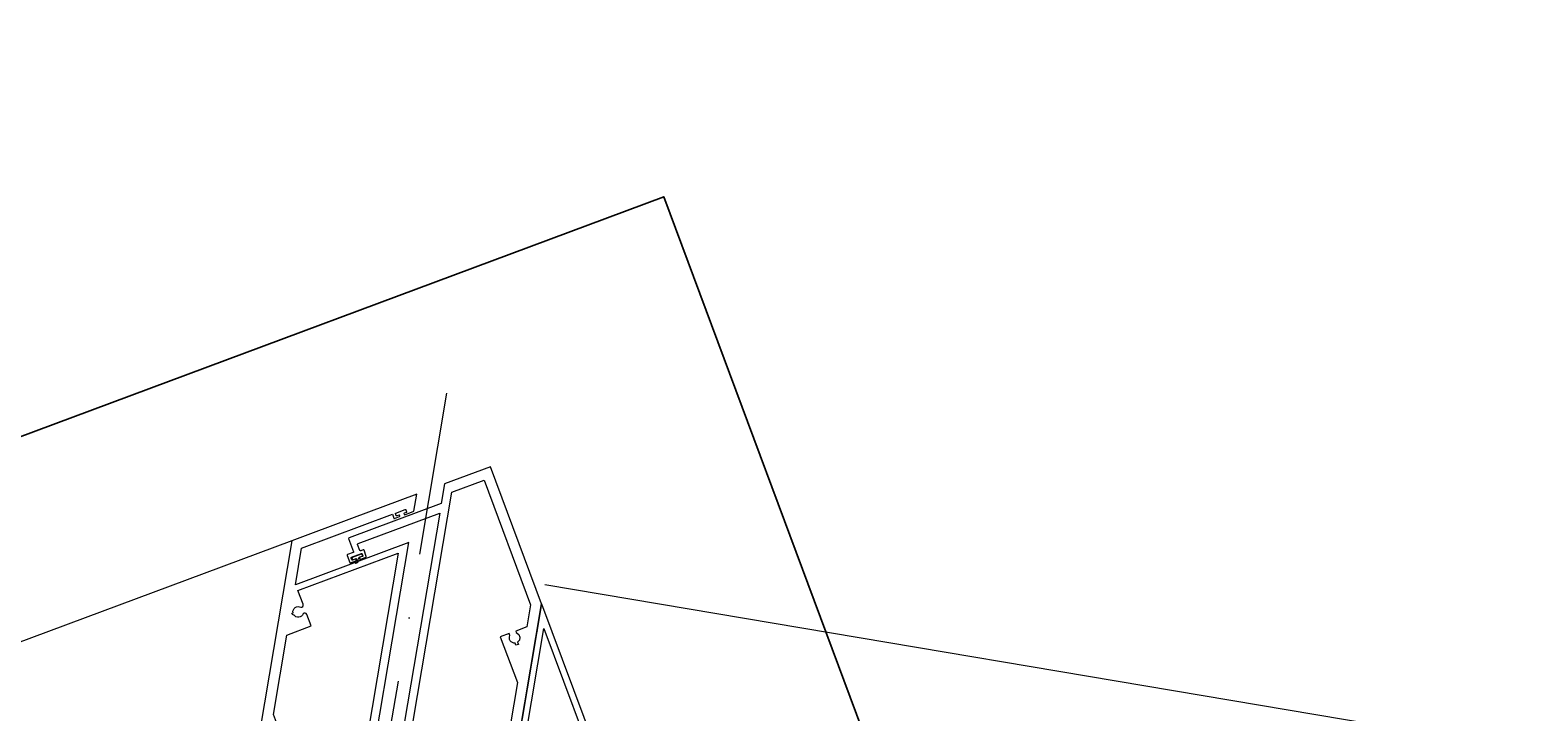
# Model space of a CAD drawing. Extents: x 12199666 to 24617114, y 1197707 to 2548648.
# Drawn here: x 12307534 to 12308233, y 1248451 to 1248770 of the extents above; entities that cross this region are included whole.
import ezdxf

# ---------------------------------------------------------------- set-up
doc = ezdxf.new("R2010")
doc.units = 0
doc.header["$LTSCALE"] = 10
doc.header["$MEASUREMENT"] = 0
doc.linetypes.add('TX-PLAN-T1-F11$0$ACAD_ISO04W100', pattern=[30, 24, -3, 0, -3])
doc.layers.add('TX-PLAN-T1-F11$0$_EDO-ALUMINIUM-SECTION', color=90, linetype='Continuous', lineweight=30)
doc.layers.add('TX-PLAN-T1-F11$0$板边线', color=36, linetype='Continuous', lineweight=30)
for name, color, linetype in [('TX-PLAN-T1-F11$0$F-Alum', 4, 'Continuous'), ('TX-PLAN-T1-F11$0$F-center', 6, 'TX-PLAN-T1-F11$0$ACAD_ISO04W100'), ('TX-PLAN-T1-F11$0$F-concrete', 7, 'Continuous'), ('TX-PLAN-T1-F11$0$F-Gaskets', 8, 'Continuous'), ('TX-PLAN-T1-F11$0$Hatch', 8, 'Continuous'), ('TX-PLAN-T1-F11$0$NS-Archi-Stair-01', 4, 'Continuous')]:
    doc.layers.add(name, color=color, linetype=linetype)

# ---------------------------------------------------------------- blocks, each defined once
blk = doc.blocks.new('TX-PLAN-T1-F11$0$TY001')
at = {"layer": 'TX-PLAN-T1-F11$0$F-Alum'}
blk.add_line((1440, 265.61), (565.21, -239.78), dxfattribs=at)
for points in [[(1494, 134.44), (1494, 273.92), (1445, 245.61), (1445, 262.93), (1484.28, 285.62), (1485.29, 283.88, 0.414214), (1485.56, 283.81), (1487.77, 285.08, 0.370983), (1487.8, 285.52, 0.370983), (1487.4, 285.72), (1486.47, 285.19, -0.414214), (1486.2, 285.26), (1485.66, 286.19, -0.414214), (1485.73, 286.46), (1489.86, 288.85, -0.414214), (1490.13, 288.77), (1490.67, 287.84, -0.414214), (1490.6, 287.57), (1489.67, 287.03, 0.386506), (1489.65, 286.59, 0.386506), (1490.03, 286.39), (1494, 288.68), (1494, 296.8), (1465.77, 280.5), (1440, 265.61), (1440, 22)], [(1450.56, 174.53, 0.000784), (1445, 184.14), (1445, 221.72), (1455.52, 227.81), (1452.64, 232.81, 0.547967), (1450.94, 232.84, -0.625579), (1446.61, 231.63), (1446.18, 231.37), (1445.67, 232.24), (1446.11, 232.49, -0.625579), (1449.32, 235.64, 0.561553), (1450.11, 237.17), (1446.67, 243.11), (1446.67, 243.11), (1490, 268.14), (1490, 135.82)]]:
    blk.add_lwpolyline(points, format="xyb", dxfattribs=at)
at = {"layer": 'TX-PLAN-T1-F11$0$F-center'}
blk.add_line((1500, -30.81), (1500, 345.67), dxfattribs=at)
at = {"layer": 'TX-PLAN-T1-F11$0$F-concrete'}
blk.add_line((1584.68, 453.13), (460.04, -196.6), dxfattribs=at)
blk.add_line((1584.68, 453.13), (460.04, -196.6), dxfattribs=at)
blk = doc.blocks.new('TX-PLAN-T1-F11$0$A$C6BF074A9')
at = {"layer": 'TX-PLAN-T1-F11$0$F-Alum'}
blk.add_line((-235.39, 410.91), (-175.69, 307.58), dxfattribs=at)
at = {"layer": 'TX-PLAN-T1-F11$0$F-Alum', "flags": 128}
blk.add_lwpolyline([(-235.39, 410.91), (-235.39, 275.92)], dxfattribs=at)
at = {"layer": 'TX-PLAN-T1-F11$0$F-Alum'}
for points in [[(-232.39, 399.72), (-179.79, 308.68)], [(-232.39, 279.41), (-232.39, 399.72)]]:
    blk.add_lwpolyline(points, dxfattribs=at)
at = {"layer": 'TX-PLAN-T1-F11$0$Hatch'}
blk.add_line((-234.91, 397.78), (-234.91, 397.78), dxfattribs=at)
blk = doc.blocks.new('*U193')
at = {"layer": 'TX-PLAN-T1-F11$0$F-Alum', "flags": 128}
blk.add_lwpolyline([(60, 52.2), (60, 255.97), (60, 255.97), (25.8, 315.17), (6, 303.74), (6, 294.43), (-33.88, 271.39, 0.414214), (-33.99, 270.98), (-30.73, 265.33, -0.414214), (-30.84, 264.92), (-33.28, 263.51, 0.414214), (-33.39, 263.1), (-31.62, 260.04, 0.414214), (-31.21, 259.93), (-28.95, 261.24, 0.414214), (-28.84, 261.65, 0.477313), (-29.41, 262.03), (-30.48, 261.42, -0.414214), (-30.89, 261.53), (-31.28, 262.2, -0.414214), (-31.17, 262.61), (-26.92, 265.06, -0.414214), (-26.52, 264.95), (-26.13, 264.28, -0.414214), (-26.24, 263.87), (-27.31, 263.25, 0.414214), (-27.42, 262.84, 0.430283), (-26.85, 262.46), (-24.59, 263.76, 0.414214), (-24.48, 264.17), (-26.01, 266.83, 0.414214), (-26.42, 266.94), (-27.49, 266.32, -0.414214), (-27.9, 266.43), (-29.39, 269.02, -0.414214), (-29.28, 269.43), (6, 289.81), (6, 136.09)], format="xyb", dxfattribs=at)
at = {"layer": 'TX-PLAN-T1-F11$0$F-Alum'}
blk.add_lwpolyline([(10, 119.85), (10, 300.48), (23.88, 308.5), (55, 254.63), (55, 244.15), (50.23, 241.39), (50.63, 240.69), (51.94, 240.05), (52.65, 238.82), (52.73, 237.46), (51.98, 236.33), (52.49, 235.45), (51.44, 234.85), (50.91, 235.76, -0.588182), (47.91, 238.94), (47.42, 239.77), (43.57, 237.55), (55, 217.76), (55, 145.9)], format="xyb", dxfattribs=at)
at = {"layer": 'TX-PLAN-T1-F11$0$F-Alum', "flags": 128}
blk.add_lwpolyline([(60, 255.97), (60, 120.98)], dxfattribs=at)
at = {"layer": 'TX-PLAN-T1-F11$0$F-center'}
blk.add_line((0, -30.81), (0, 345.67), dxfattribs=at)
at = {"layer": 'TX-PLAN-T1-F11$0$F-concrete'}
blk.add_line((460.04, -196.6), (84.68, 453.13), dxfattribs=at)
at = {"layer": 'TX-PLAN-T1-F11$0$F-Gaskets'}
blk.add_lwpolyline([(-26.35, 264.23), (-26.6, 264.67, 0.414214), (-26.95, 264.76), (-30.84, 262.51, 0.414214), (-30.93, 262.16), (-30.68, 261.73, 0.414214), (-30.34, 261.64), (-29.26, 262.27, -0.414214), (-28.58, 262.08), (-28.43, 261.82, -0.517396), (-28.89, 260.45, 0.275933), (-29.09, 260.36, 3.515715), (-29, 260.32, 0.517862), (-27.64, 262.37), (-27.71, 262.58, -0.414214), (-27.53, 263.27), (-26.44, 263.89, 0.414214)], format="xyb", close=True, dxfattribs=at)
at = {"layer": 'TX-PLAN-T1-F11$0$Hatch'}
blk.add_line((60.48, 242.84), (60.48, 242.84), dxfattribs=at)
blk.add_blockref('TX-PLAN-T1-F11$0$A$C6BF074A9', (295.39, -154.94))
blk = doc.blocks.new('TX-PLAN-T1-F11$0$A$C21521A5F')
at = {"rotation": 90}
for name, p in [('*U193', (388.72, 10760.22, 0)), ('TX-PLAN-T1-F11$0$TY001', (388.72, 9260.22, 0))]:
    blk.add_blockref(name, p, dxfattribs=at)
blk = doc.blocks.new('TX-PLAN-T1-F11$0$标准层幕墙0118')
at = {"color": 3, "rotation": 270}
blk.add_blockref('TX-PLAN-T1-F11$0$A$C21521A5F', (4239.78, -661.28, 0), dxfattribs=at)
blk = doc.blocks.new('TX-PLAN-T1-F11')
at = {"layer": 'TX-PLAN-T1-F11$0$NS-Archi-Stair-01'}
blk.add_lwpolyline([(12309208.03, 1251955.14), (12308603.37, 1248371.21), (12307774.99, 1248510.97)], dxfattribs=at)
at = {"layer": 'TX-PLAN-T1-F11$0$板边线', "elevation": 0}
blk.add_lwpolyline([(12310080.2, 1256524.13), (12308676.99, 1248207.02), (12308092.67, 1247989.25), (12307830.63, 1248692.37), (12306613.57, 1248238.79), (12306351.53, 1248941.91), (12305134.47, 1248488.34), (12304872.43, 1249191.46), (12303655.38, 1248737.88), (12303393.33, 1249441)], dxfattribs=at)
at = {"layer": 'TX-PLAN-T1-F11$0$_EDO-ALUMINIUM-SECTION', "rotation": 350.4236156863823}
blk.add_blockref('TX-PLAN-T1-F11$0$标准层幕墙0118', (12293055.45, 1251790.44), dxfattribs=at)

msp = doc.modelspace()

# ---------------------------------------------------------------- block references
msp.add_blockref('TX-PLAN-T1-F11', (0, 0))

doc.saveas('drawing.dxf')
